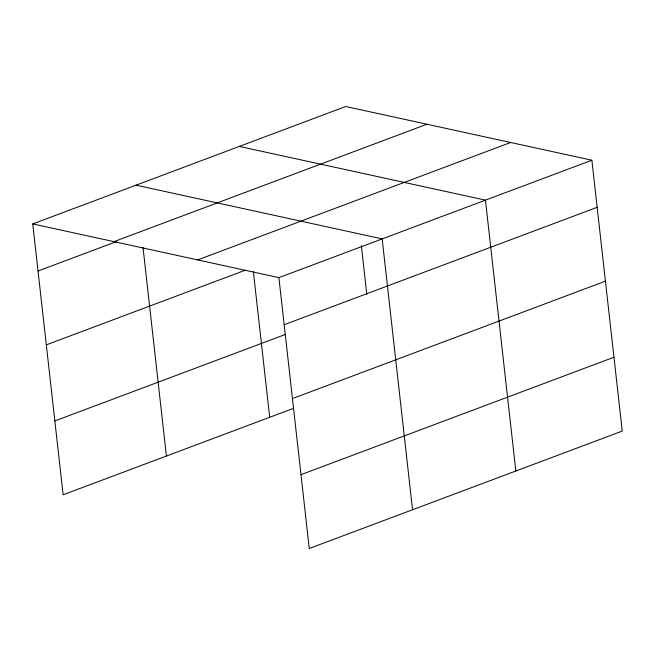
<?xml version="1.0" encoding="UTF-8"?>
<svg xmlns="http://www.w3.org/2000/svg" width="655" height="655" viewBox="0 0 655 655"><rect width="100%" height="100%" fill="white"/><g stroke="black" fill="none" stroke-linecap="round" stroke-linejoin="round"><path stroke-width="0.98" d="M32.75 223.92L345.734 106.503L591.866 160.221L622.25 431.08L309.266 548.497L278.891 277.638L32.75 223.92L63.134 494.779L293.456 408.368M113.978 241.646L426.954 124.229M38.031 271.014L116.451 241.597M197.663 259.912L510.646 142.495M46.317 344.857L245.232 270.228M278.891 277.638L591.866 160.221M284.172 324.733L597.147 207.316M54.848 420.936L285.171 334.533M292.449 398.576L605.433 281.159M300.989 474.654L613.964 357.237M239.321 146.425L485.453 200.143L515.837 471.002M136.035 185.168L382.168 238.895L412.552 509.754M361.347 245.699L366.808 294.39M253.338 271.416L269.696 417.284M143.019 247.443L166.419 456.027"/></g></svg>
